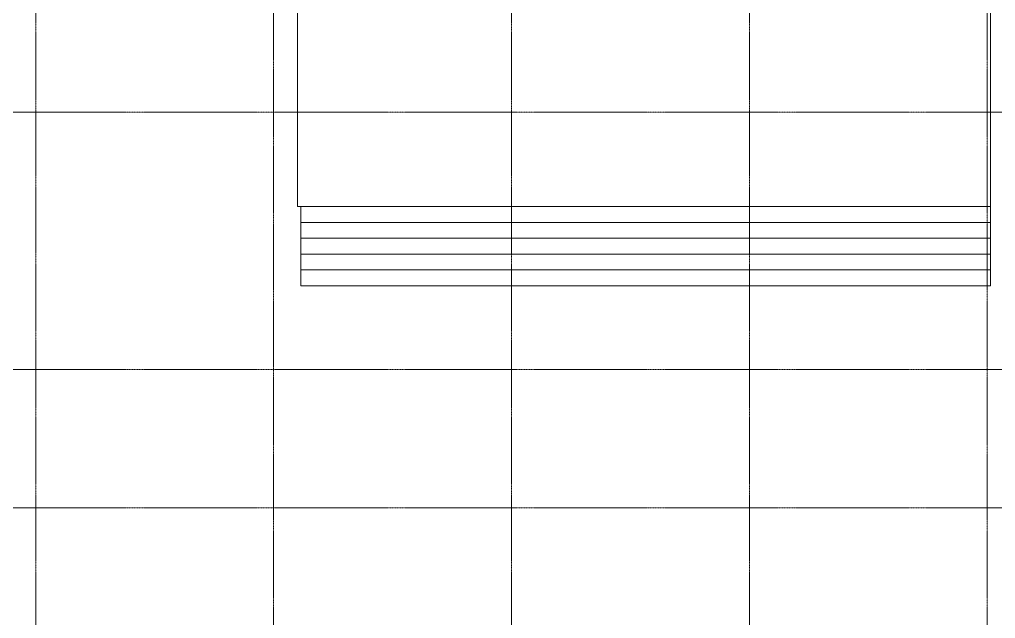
# Model space of a CAD drawing. Header units: millimetres. Extents: x -13853 to 411335, y -23261 to 161252.
# Drawn here: x 171383 to 196009, y 6994 to 22122 of the extents above; entities that cross this region are included whole.
import ezdxf

# ---------------------------------------------------------------- set-up
doc = ezdxf.new("R2010")
doc.units = ezdxf.units.MM
doc.linetypes.add('ADSK_Линия сетки', pattern=[21, 12, -3, 3, -3])
doc.linetypes.add('ADSK_Сверху', pattern=[4.5, 3, -1.5])
for name, color, linetype, lineweight in [('Лестницы', 7, 'Continuous', 18), ('Оси', 7, 'Continuous', 9), ('Перекрытия', 7, 'Continuous', 18)]:
    doc.layers.add(name, color=color, linetype=linetype, lineweight=lineweight)

msp = doc.modelspace()

# ---------------------------------------------------------------- linework, layer by layer
at = {"layer": 'Лестницы'}
for p, q in [((178480, 17398), (195880, 17398)), ((178480, 16998), (178480, 17398)), ((195880, 16998), (195880, 17398)), ((178480, 16598), (178480, 16998)), ((178480, 16998), (195880, 16998)), ((195880, 16598), (195880, 16998)), ((178480, 16198), (178480, 16598)), ((178480, 16598), (195880, 16598)), ((195880, 16198), (195880, 16598)), ((178480, 15798), (178480, 16198)), ((178480, 16198), (195880, 16198)), ((195880, 15798), (195880, 16198)), ((178480, 15398), (178480, 15798)), ((178480, 15798), (195880, 15798)), ((195880, 15398), (195880, 15798)), ((178480, 15398), (195880, 15398))]:
    msp.add_line(p, q, dxfattribs=at)
at = {"layer": 'Лестницы', "linetype": 'ADSK_Сверху'}
for p, q in [((178480, 16998), (195880, 16998)), ((178480, 16598), (195880, 16598)), ((178480, 16198), (195880, 16198)), ((178480, 15798), (195880, 15798)), ((178480, 15398), (195880, 15398))]:
    msp.add_line(p, q, dxfattribs=at)
at = {"layer": 'Оси', "linetype": 'ADSK_Линия сетки'}
for p, q in [((177796, 37134), (177796, -22443)), ((195799, 37134), (195799, -22443)), ((171796, 36674), (171796, -22443)), ((183796, 36674), (183796, -22443)), ((189799, 36674), (189799, -22443)), ((-13035, 19785), (410517, 19785)), ((-13035, 13285), (410517, 13285)), ((-13035, 9785), (410517, 9785))]:
    msp.add_line(p, q, dxfattribs=at)
at = {"layer": 'Перекрытия'}
for p, q in [((178400, 26745), (178400, 17398)), ((195881, 17398), (195881, 26745)), ((178400, 17398), (195881, 17398))]:
    msp.add_line(p, q, dxfattribs=at)

doc.saveas('drawing.dxf')
